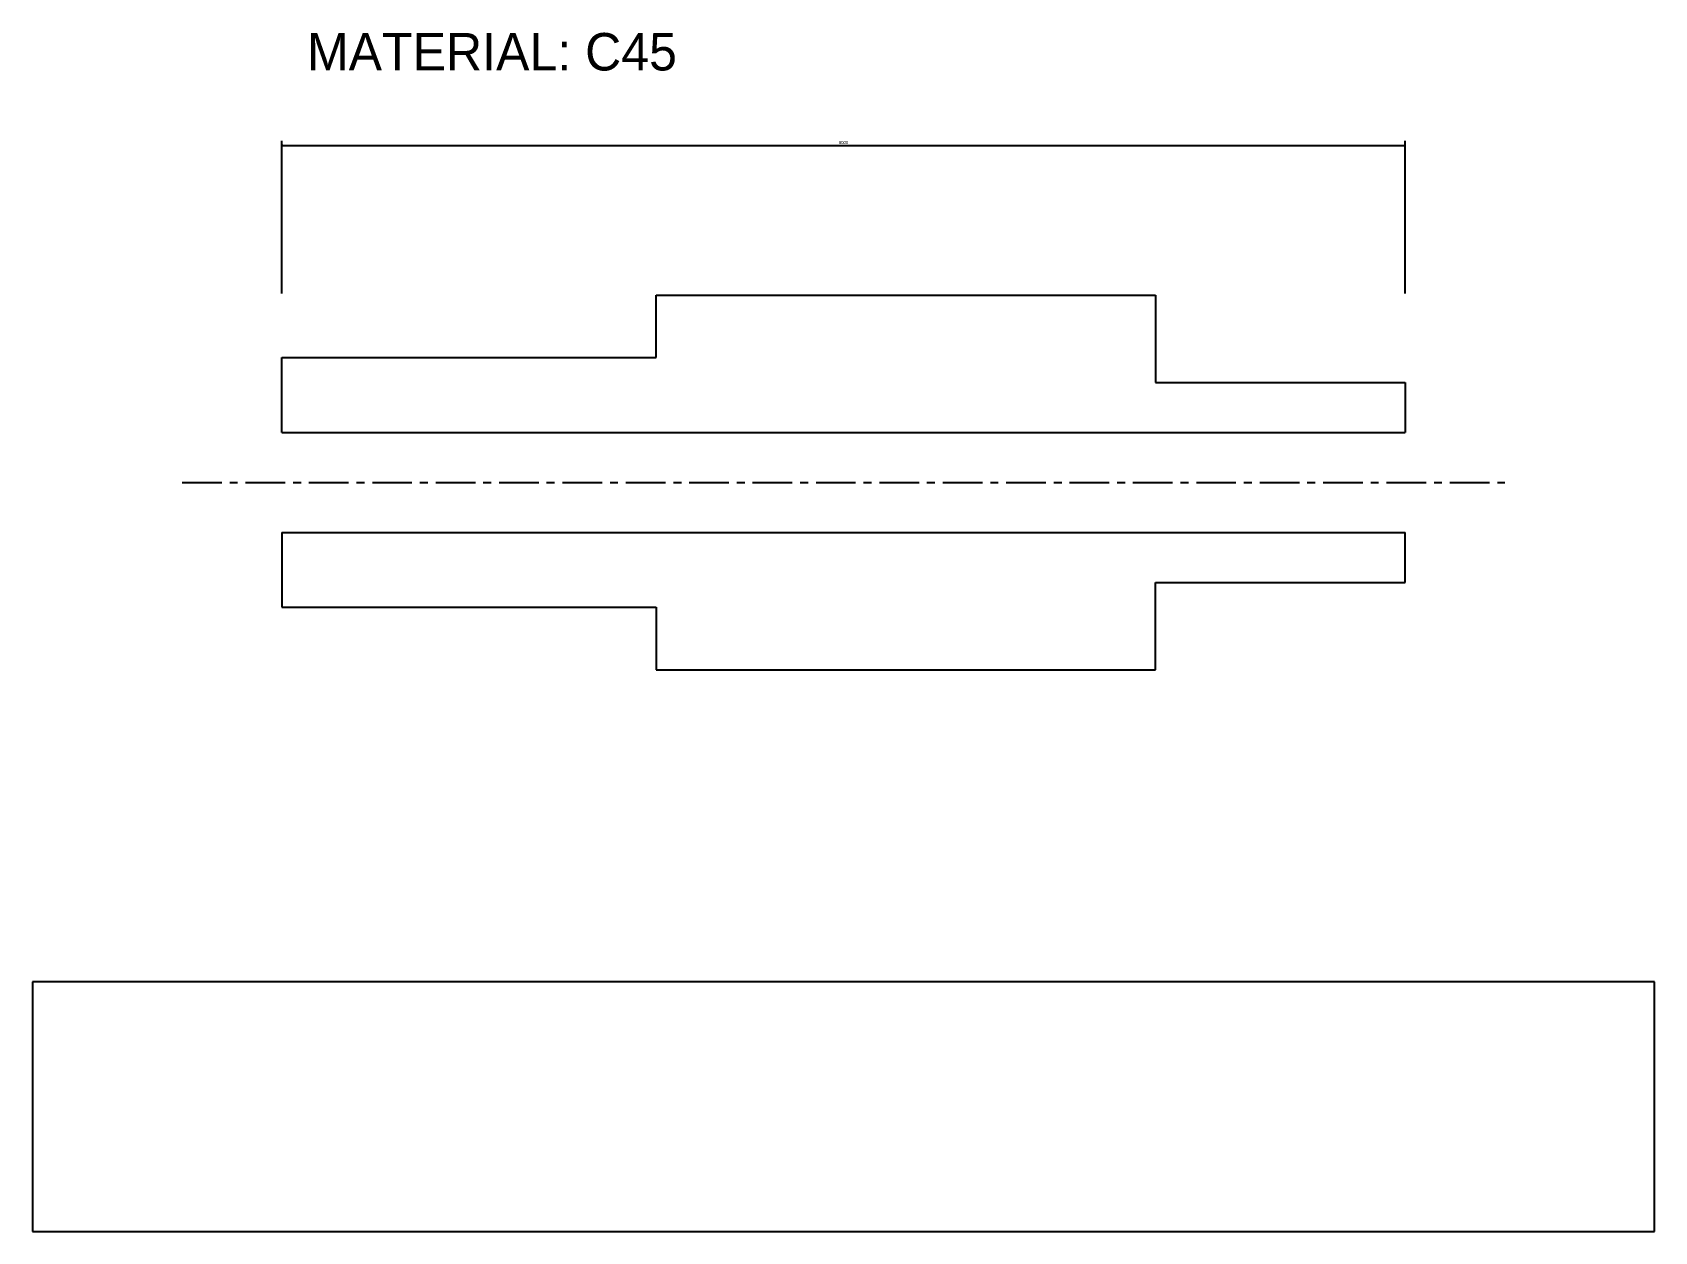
# Model space of a CAD drawing. Header units: millimetres. Extents: x -20 to 110, y -60 to 36.
import ezdxf

# ---------------------------------------------------------------- set-up
doc = ezdxf.new("R2010")
doc.units = ezdxf.units.MM
doc.linetypes.add('CENTER', pattern=[5.08, 3.175, -0.635, 0.635, -0.635])
for name, color, linetype in [('CENTER', 7, 'CENTER'), ('DIMENSIONS', 7, 'Continuous'), ('HIDDEN', 7, 'Continuous'), ('OUTLINE', 7, 'Continuous'), ('TITLE', 7, 'Continuous')]:
    doc.layers.add(name, color=color, linetype=linetype)
doc.styles.add('OpenSansCondensed-Light', font='OpenSansCondensed-Light.ttf')
doc.dimstyles.new('EZDXF', dxfattribs={"dimtxt": 0.25, "dimasz": 0.175, "dimexe": 0.375, "dimexo": 0.125, "dimgap": 0.1, "dimtad": 1, "dimlfac": 100, "dimzin": 12, "dimdsep": 46, "dimtxsty": 'OpenSansCondensed-Light', "dimblk": 'ARCHTICK', "dimcen": 2.5, "dimazin": 3, "dimtfac": 0.5, "dimtmove": 2, "dimatfit": 3})

# ---------------------------------------------------------------- blocks, each defined once
blk = doc.blocks.new('_ARCHTICK')
at = {"color": 0, "linetype": 'BYBLOCK', "const_width": 0.15}
blk.add_lwpolyline([(-0.5, -0.5), (0.5, 0.5)], dxfattribs=at)

msp = doc.modelspace()

# ---------------------------------------------------------------- linework, layer by layer
at = {"layer": 'CENTER'}
msp.add_line((-8, 0), (98, 0), dxfattribs=at)
at = {"layer": 'HIDDEN'}
for p, q in [((0, 4), (90, 4)), ((0, -4), (90, -4))]:
    msp.add_line(p, q, dxfattribs=at)
at = {"layer": 'OUTLINE'}
for p, q in [((30, 10), (30, 15)), ((30, 15), (70, 15)), ((70, 15), (70, 8)), ((0, 4), (0, 10)), ((0, 10), (30, 10)), ((70, 8), (90, 8)), ((90, 8), (90, 4)), ((0, -4), (0, -10)), ((90, -8), (90, -4)), ((70, -15), (70, -8)), ((70, -8), (90, -8)), ((0, -10), (30, -10)), ((30, -10), (30, -15)), ((30, -15), (70, -15))]:
    msp.add_line(p, q, dxfattribs=at)
at = {"layer": 'TITLE'}
for p, q in [((110, -40), (-20, -40)), ((-20, -40), (-20, -60)), ((110, -60), (110, -40)), ((-20, -60), (110, -60))]:
    msp.add_line(p, q, dxfattribs=at)

# ---------------------------------------------------------------- texts
at = {"layer": 'DIMENSIONS'}
msp.add_text('MATERIAL: C45', height=3, dxfattribs=at).set_placement((2, 33))

# ---------------------------------------------------------------- dimensions: what is measured, and where the dimension line sits
msp.add_linear_dim(base=(0, 27), p1=(0, 15), p2=(90, 15), dimstyle='EZDXF').render()

doc.saveas('drawing.dxf')
